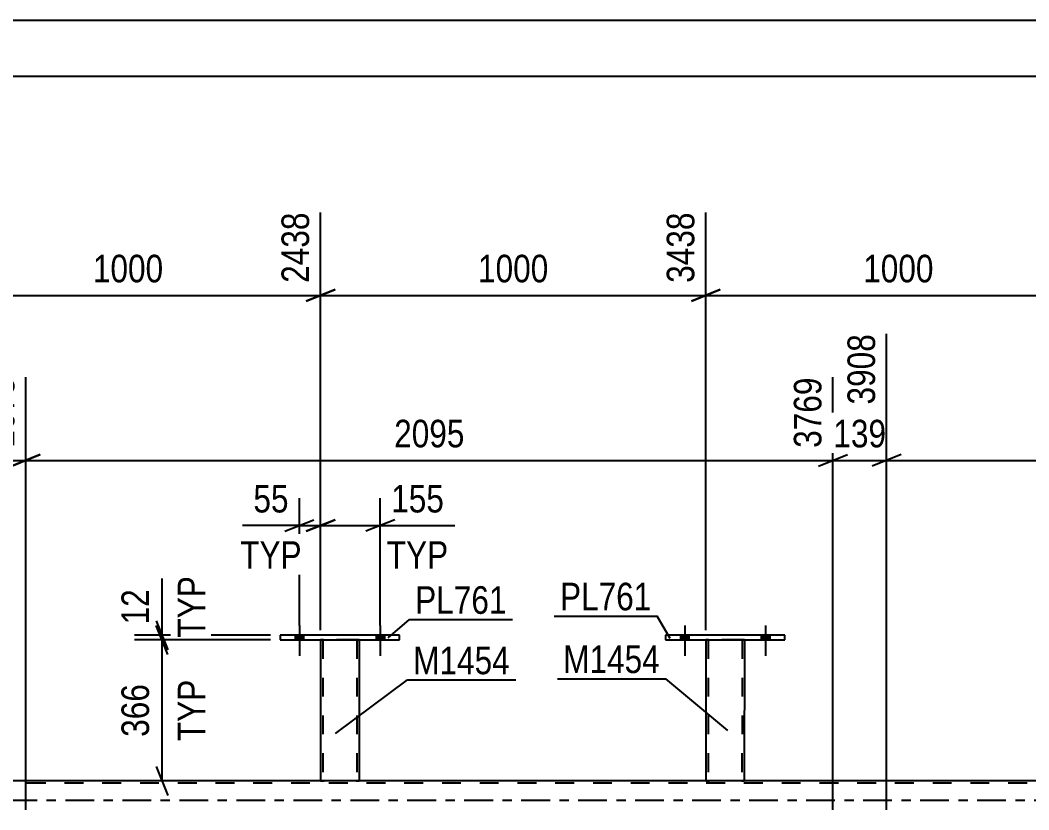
# Model space of a CAD drawing. Header units: millimetres. Extents: x 0 to 841, y 0 to 594.
# Drawn here: x 122 to 226.7, y 419.9 to 501.9 of the extents above; entities that cross this region are included whole.
import ezdxf

# ---------------------------------------------------------------- set-up
doc = ezdxf.new("R2010")
doc.units = ezdxf.units.MM
doc.linetypes.add('DXK_LINE_DOT2', pattern=[3.9198, 1.9599, -1.9599])
doc.linetypes.add('DXK_LINE_DOT3', pattern=[5.9187, 2.979, -0.9799, 0.9799, -0.9799])
doc.styles.add('Arial Narrow', font='ARIALN.TTF', dxfattribs={"height": 0.2})

# ---------------------------------------------------------------- blocks, each defined once
blk = doc.blocks.new('Part-122570622-5201 - 5143')
at = {"color": 7, "linetype": 'DXK_LINE_DOT2'}
for p, q in [((755.72, 422.65), (55.65, 422.65)), ((157.18, 422.89), (153.18, 422.89)), ((197.18, 422.89), (193.18, 422.89))]:
    blk.add_line(p, q, dxfattribs=at)
at = {"color": 2, "linetype": 'Continuous'}
for p, q in [((153.18, 422.89), (117.18, 422.89)), ((193.18, 422.89), (157.18, 422.89)), ((233.19, 422.89), (197.18, 422.89))]:
    blk.add_line(p, q, dxfattribs=at)
at = {"color": 7, "linetype": 'DXK_LINE_DOT3'}
blk.add_line((55.65, 420.89), (755.72, 420.89), dxfattribs=at)
blk = doc.blocks.new('Part-122570622-5396 - 5143')
at = {"color": 2, "linetype": 'Continuous'}
for p, q in [((188.99, 438.01), (188.99, 437.53)), ((201.39, 438.01), (188.99, 438.01)), ((201.39, 437.53), (201.39, 438.01)), ((188.99, 437.53), (201.39, 437.53))]:
    blk.add_line(p, q, dxfattribs=at)
blk = doc.blocks.new('Bolt-122570622-5492 - 5143')
at = {"linetype": 'Continuous'}
for points in [[(190.55, 437.53), (191.43, 437.53), (191.43, 438.01), (190.55, 438.01)], [(198.95, 437.53), (199.83, 437.53), (199.83, 438.01), (198.95, 438.01)]]:
    blk.add_hatch(color=1, dxfattribs=at).paths.add_polyline_path(points)
at = {"color": 1, "linetype": 'Continuous'}
for p, q in [((190.99, 439.01), (190.99, 435.89)), ((199.39, 439.01), (199.39, 435.89)), ((190.55, 438.01), (190.55, 437.53)), ((191.43, 438.01), (191.43, 437.53)), ((198.95, 438.01), (198.95, 437.53)), ((199.83, 438.01), (199.83, 437.53))]:
    blk.add_line(p, q, dxfattribs=at)
blk = doc.blocks.new('Bolt-122570622-5377 - 5143')
at = {"linetype": 'Continuous'}
for points in [[(190.55, 437.53), (191.43, 437.53), (191.43, 438.01), (190.55, 438.01)], [(198.95, 437.53), (199.83, 437.53), (199.83, 438.01), (198.95, 438.01)]]:
    blk.add_hatch(color=1, dxfattribs=at).paths.add_polyline_path(points)
at = {"color": 1, "linetype": 'Continuous'}
for p, q in [((190.99, 439.01), (190.99, 435.89)), ((199.39, 439.01), (199.39, 435.89)), ((190.55, 438.01), (190.55, 437.53)), ((191.43, 438.01), (191.43, 437.53)), ((198.95, 438.01), (198.95, 437.53)), ((199.83, 438.01), (199.83, 437.53))]:
    blk.add_line(p, q, dxfattribs=at)
blk = doc.blocks.new('Bolt-122570622-5378 - 5143')
at = {"linetype": 'Continuous'}
for points in [[(150.54, 437.53), (151.42, 437.53), (151.42, 438.01), (150.54, 438.01)], [(158.94, 437.53), (159.82, 437.53), (159.82, 438.01), (158.94, 438.01)]]:
    blk.add_hatch(color=1, dxfattribs=at).paths.add_polyline_path(points)
at = {"color": 1, "linetype": 'Continuous'}
for p, q in [((150.98, 439.01), (150.98, 435.89)), ((159.38, 439.01), (159.38, 435.89)), ((150.54, 438.01), (150.54, 437.53)), ((151.42, 438.01), (151.42, 437.53)), ((158.94, 438.01), (158.94, 437.53)), ((159.82, 438.01), (159.82, 437.53))]:
    blk.add_line(p, q, dxfattribs=at)
blk = doc.blocks.new('Part-122570622-5391 - 5143')
at = {"color": 2, "linetype": 'Continuous'}
for p, q in [((193.19, 437.53), (193.18, 422.89)), ((197.19, 437.53), (197.18, 422.89)), ((193.22, 422.89), (193.18, 422.89)), ((193.32, 422.89), (193.22, 422.89)), ((193.48, 422.89), (193.32, 422.89)), ((196.89, 422.89), (193.48, 422.89)), ((197.04, 422.89), (196.89, 422.89)), ((197.15, 422.89), (197.04, 422.89)), ((197.18, 422.89), (197.15, 422.89))]:
    blk.add_line(p, q, dxfattribs=at)
at = {"color": 7, "linetype": 'DXK_LINE_DOT2'}
for p, q in [((193.19, 437.53), (193.19, 437.53)), ((193.19, 437.53), (193.19, 437.53)), ((193.19, 437.53), (193.19, 437.53)), ((193.22, 437.53), (193.19, 437.53)), ((193.19, 437.53), (193.22, 437.53)), ((193.33, 437.53), (193.22, 437.53)), ((193.22, 437.53), (193.33, 437.53)), ((193.48, 437.53), (193.33, 437.53)), ((193.33, 437.53), (193.48, 437.53)), ((193.43, 437.53), (193.42, 422.89)), ((193.43, 437.53), (193.43, 437.53)), ((193.44, 437.53), (193.43, 437.53)), ((193.43, 437.53), (193.44, 437.53)), ((193.5, 437.53), (193.44, 437.53)), ((193.44, 437.53), (193.5, 437.53)), ((196.89, 437.53), (193.48, 437.53)), ((196.89, 437.53), (193.48, 437.53)), ((196.8, 437.53), (193.5, 437.53)), ((193.5, 437.53), (193.57, 437.53)), ((196.88, 437.53), (193.57, 437.53)), ((196.88, 437.53), (196.8, 437.53)), ((196.93, 437.53), (196.88, 437.53)), ((196.88, 437.53), (196.93, 437.53)), ((196.89, 437.53), (197.05, 437.53)), ((197.05, 437.53), (196.89, 437.53)), ((196.95, 437.53), (196.93, 437.53)), ((196.93, 437.53), (196.95, 437.53)), ((196.95, 437.53), (196.94, 422.89)), ((196.95, 437.53), (196.95, 437.53)), ((197.05, 437.53), (197.15, 437.53)), ((197.15, 437.53), (197.05, 437.53)), ((197.15, 437.53), (197.19, 437.53)), ((197.19, 437.53), (197.15, 437.53)), ((197.19, 437.53), (197.19, 437.53)), ((197.19, 437.53), (197.19, 437.53)), ((197.19, 437.53), (197.19, 437.53)), ((193.18, 422.89), (193.22, 422.89)), ((193.22, 422.89), (193.32, 422.89)), ((193.32, 422.89), (193.48, 422.89)), ((193.44, 422.89), (193.42, 422.89)), ((193.42, 422.89), (193.44, 422.89)), ((193.49, 422.89), (193.44, 422.89)), ((193.44, 422.89), (193.49, 422.89)), ((196.89, 422.89), (193.48, 422.89)), ((196.79, 422.89), (193.49, 422.89)), ((193.49, 422.89), (193.57, 422.89)), ((196.92, 422.89), (193.57, 422.89)), ((196.87, 422.89), (196.79, 422.89)), ((196.92, 422.89), (196.87, 422.89)), ((196.89, 422.89), (197.04, 422.89)), ((196.94, 422.89), (196.92, 422.89)), ((196.92, 422.89), (196.94, 422.89)), ((197.04, 422.89), (197.15, 422.89)), ((197.15, 422.89), (197.18, 422.89))]:
    blk.add_line(p, q, dxfattribs=at)
blk = doc.blocks.new('Part-122570622-5507 - 5143')
at = {"color": 2, "linetype": 'Continuous'}
for p, q in [((148.98, 438.01), (148.98, 437.53)), ((161.38, 438.01), (148.98, 438.01)), ((161.38, 437.53), (161.38, 438.01)), ((148.98, 437.53), (161.38, 437.53))]:
    blk.add_line(p, q, dxfattribs=at)
blk = doc.blocks.new('Bolt-122570622-5635 - 5143')
at = {"linetype": 'Continuous'}
for points in [[(150.54, 437.53), (151.42, 437.53), (151.42, 438.01), (150.54, 438.01)], [(158.94, 437.53), (159.82, 437.53), (159.82, 438.01), (158.94, 438.01)]]:
    blk.add_hatch(color=1, dxfattribs=at).paths.add_polyline_path(points)
at = {"color": 1, "linetype": 'Continuous'}
for p, q in [((150.98, 439.01), (150.98, 435.89)), ((159.38, 439.01), (159.38, 435.89)), ((150.54, 438.01), (150.54, 437.53)), ((151.42, 438.01), (151.42, 437.53)), ((158.94, 438.01), (158.94, 437.53)), ((159.82, 438.01), (159.82, 437.53))]:
    blk.add_line(p, q, dxfattribs=at)
blk = doc.blocks.new('Part-122570622-5641 - 5143')
at = {"color": 2, "linetype": 'Continuous'}
for p, q in [((153.18, 437.53), (153.18, 422.89)), ((157.18, 437.53), (157.18, 422.89)), ((153.21, 422.89), (153.18, 422.89)), ((153.32, 422.89), (153.21, 422.89)), ((153.47, 422.89), (153.32, 422.89)), ((156.88, 422.89), (153.47, 422.89)), ((157.04, 422.89), (156.88, 422.89)), ((157.14, 422.89), (157.04, 422.89)), ((157.18, 422.89), (157.14, 422.89))]:
    blk.add_line(p, q, dxfattribs=at)
at = {"color": 7, "linetype": 'DXK_LINE_DOT2'}
for p, q in [((153.18, 437.53), (153.18, 437.53)), ((153.18, 437.53), (153.18, 437.53)), ((153.18, 437.53), (153.18, 437.53)), ((153.22, 437.53), (153.18, 437.53)), ((153.18, 437.53), (153.22, 437.53)), ((153.32, 437.53), (153.22, 437.53)), ((153.22, 437.53), (153.32, 437.53)), ((153.48, 437.53), (153.32, 437.53)), ((153.32, 437.53), (153.48, 437.53)), ((153.42, 437.53), (153.42, 437.53)), ((153.42, 437.53), (153.42, 422.89)), ((153.44, 437.53), (153.42, 437.53)), ((153.42, 437.53), (153.44, 437.53)), ((153.49, 437.53), (153.44, 437.53)), ((153.44, 437.53), (153.49, 437.53)), ((156.88, 437.53), (153.48, 437.53)), ((156.88, 437.53), (153.48, 437.53)), ((156.79, 437.53), (153.49, 437.53)), ((153.49, 437.53), (153.57, 437.53)), ((156.87, 437.53), (153.57, 437.53)), ((156.87, 437.53), (156.79, 437.53)), ((156.92, 437.53), (156.87, 437.53)), ((156.87, 437.53), (156.92, 437.53)), ((156.88, 437.53), (157.04, 437.53)), ((157.04, 437.53), (156.88, 437.53)), ((156.94, 437.53), (156.92, 437.53)), ((156.92, 437.53), (156.94, 437.53)), ((156.94, 437.53), (156.94, 437.53)), ((156.94, 437.53), (156.94, 422.89)), ((157.04, 437.53), (157.14, 437.53)), ((157.14, 437.53), (157.04, 437.53)), ((157.14, 437.53), (157.18, 437.53)), ((157.18, 437.53), (157.14, 437.53)), ((157.18, 437.53), (157.18, 437.53)), ((157.18, 437.53), (157.18, 437.53)), ((157.18, 437.53), (157.18, 437.53)), ((153.18, 422.89), (153.21, 422.89)), ((153.21, 422.89), (153.32, 422.89)), ((153.32, 422.89), (153.47, 422.89)), ((153.43, 422.89), (153.42, 422.89)), ((153.42, 422.89), (153.43, 422.89)), ((153.49, 422.89), (153.43, 422.89)), ((153.43, 422.89), (153.49, 422.89)), ((156.88, 422.89), (153.47, 422.89)), ((156.79, 422.89), (153.49, 422.89)), ((153.49, 422.89), (153.56, 422.89)), ((156.92, 422.89), (153.56, 422.89)), ((156.87, 422.89), (156.79, 422.89)), ((156.92, 422.89), (156.87, 422.89)), ((156.88, 422.89), (157.04, 422.89)), ((156.94, 422.89), (156.92, 422.89)), ((156.92, 422.89), (156.94, 422.89)), ((157.04, 422.89), (157.14, 422.89)), ((157.14, 422.89), (157.18, 422.89))]:
    blk.add_line(p, q, dxfattribs=at)
blk = doc.blocks.new('StraightDimension-122570622-4570 - 3910')
at = {"color": 7, "linetype": 'Continuous'}
blk.add_line((63.31, 496.07), (756.36, 496.07), dxfattribs=at)
blk = doc.blocks.new('StraightDimension-122570622-4591 - 3910')
at = {"color": 7, "linetype": 'Continuous'}
blk.add_line((63.95, 501.87), (755.72, 501.87), dxfattribs=at)
blk = doc.blocks.new('StraightDimension-122570622-6590 - 5143')
at = {"color": 7, "linetype": 'Continuous'}
for p, q in [((122.57, 419.89), (122.57, 464.79)), ((206.39, 419.89), (206.39, 464.79)), ((124.07, 456.77), (121.07, 455.57)), ((204.89, 455.57), (207.89, 456.77)), ((122.57, 456.17), (206.39, 456.17))]:
    blk.add_line(p, q, dxfattribs=at)
at = {"color": 0}
blk.add_wipeout([(168.74, 456.92), (168.74, 461.12), (160.22, 461.12), (160.22, 456.92)], dxfattribs=at)
at = {"color": 3, "style": 'Arial Narrow'}
blk.add_text('2095', height=2.863, dxfattribs=at).set_placement((160.82, 457.52))
at = {"color": 0, "linetype": 'Continuous'}
blk.add_wipeout([(205.79, 465.39), (201.59, 465.39), (201.59, 456.87), (205.79, 456.87)], dxfattribs=at)
at = {"color": 3, "linetype": 'Continuous', "style": 'Arial Narrow'}
blk.add_text('3769', height=2.863, rotation=90.0002, dxfattribs=at).set_placement((205.19, 457.47))
blk = doc.blocks.new('StraightDimension-122570622-15498 - 5143')
at = {"color": 7, "linetype": 'Continuous'}
for p, q in [((153.18, 438.53), (153.18, 452.26)), ((159.38, 439.01), (159.38, 452.26)), ((151.68, 448.81), (154.68, 450.01)), ((153.18, 449.41), (159.38, 449.41)), ((160.88, 450.01), (157.88, 448.81)), ((159.38, 449.41), (167.12, 449.41)), ((159.38, 449.41), (167.12, 449.41))]:
    blk.add_line(p, q, dxfattribs=at)
at = {"color": 0}
blk.add_wipeout([(166.59, 450.16), (166.59, 454.36), (159.91, 454.36), (159.91, 450.16)], dxfattribs=at)
at = {"color": 0, "linetype": 'Continuous'}
blk.add_wipeout([(167.04, 444.31), (167.04, 448.51), (159.45, 448.51), (159.45, 444.31)], dxfattribs=at)
at = {"color": 3, "style": 'Arial Narrow'}
blk.add_text('155', height=2.863, dxfattribs=at).set_placement((160.51, 450.76))
at = {"color": 3, "linetype": 'Continuous', "style": 'Arial Narrow'}
blk.add_text('TYP', height=2.863, dxfattribs=at).set_placement((160.05, 444.91))
blk = doc.blocks.new('StraightDimension-122570622-6575 - 5143')
at = {"color": 7, "linetype": 'Continuous'}
for p, q in [((211.96, 419.89), (211.96, 469.29)), ((206.39, 419.89), (206.39, 464.79)), ((204.89, 455.57), (207.89, 456.77)), ((213.46, 456.77), (210.46, 455.57)), ((206.39, 456.17), (211.96, 456.17))]:
    blk.add_line(p, q, dxfattribs=at)
at = {"color": 0}
blk.add_wipeout([(212.52, 456.92), (212.52, 461.12), (205.83, 461.12), (205.83, 456.92)], dxfattribs=at)
at = {"color": 3, "style": 'Arial Narrow'}
blk.add_text('139', height=2.863, dxfattribs=at).set_placement((206.43, 457.52))
at = {"color": 0, "linetype": 'Continuous'}
blk.add_wipeout([(211.36, 469.89), (207.16, 469.89), (207.16, 461.37), (211.36, 461.37)], dxfattribs=at)
at = {"color": 3, "linetype": 'Continuous', "style": 'Arial Narrow'}
blk.add_text('3908', height=2.863, rotation=90.0002, dxfattribs=at).set_placement((210.76, 461.97))
blk = doc.blocks.new('StraightDimension-122570622-6556 - 5143')
at = {"color": 7, "linetype": 'Continuous'}
for p, q in [((211.96, 419.89), (211.96, 469.29)), ((291.52, 419.89), (291.52, 464.79)), ((213.46, 456.77), (210.46, 455.57)), ((290.02, 455.57), (293.02, 456.77)), ((211.96, 456.17), (291.52, 456.17))]:
    blk.add_line(p, q, dxfattribs=at)
at = {"color": 0}
blk.add_wipeout([(256, 456.92), (256, 461.12), (247.49, 461.12), (247.49, 456.92)], dxfattribs=at)
at = {"color": 3, "style": 'Arial Narrow'}
blk.add_text('1989', height=2.863, dxfattribs=at).set_placement((248.09, 457.52))
at = {"color": 0, "linetype": 'Continuous'}
blk.add_wipeout([(290.92, 465.39), (286.72, 465.39), (286.72, 456.87), (290.92, 456.87)], dxfattribs=at)
at = {"color": 3, "linetype": 'Continuous', "style": 'Arial Narrow'}
blk.add_text('5897', height=2.863, rotation=90.0002, dxfattribs=at).set_placement((290.32, 457.47))
blk = doc.blocks.new('StraightDimension-122570622-16611 - 5143')
at = {"color": 7, "linetype": 'Continuous'}
for p, q in [((193.19, 438.53), (193.19, 481.91)), ((233.19, 438.53), (233.19, 481.91)), ((194.69, 473.9), (191.69, 472.7)), ((231.69, 472.7), (234.69, 473.9)), ((193.19, 473.3), (233.19, 473.3))]:
    blk.add_line(p, q, dxfattribs=at)
at = {"color": 0}
blk.add_wipeout([(217.45, 474.05), (217.45, 478.25), (208.93, 478.25), (208.93, 474.05)], dxfattribs=at)
at = {"color": 3, "style": 'Arial Narrow'}
blk.add_text('1000', height=2.863, dxfattribs=at).set_placement((209.53, 474.65))
at = {"color": 0, "linetype": 'Continuous'}
blk.add_wipeout([(232.59, 482.51), (228.39, 482.51), (228.39, 474), (232.59, 474)], dxfattribs=at)
at = {"color": 3, "linetype": 'Continuous', "style": 'Arial Narrow'}
blk.add_text('4439', height=2.863, rotation=90.0002, dxfattribs=at).set_placement((231.99, 474.6))
blk = doc.blocks.new('StraightDimension-122570622-15428 - 5143')
at = {"color": 7, "linetype": 'Continuous'}
for p, q in [((136.71, 438.01), (136.71, 443.92)), ((136.71, 438.01), (136.71, 443.92)), ((136.11, 439.51), (137.31, 436.51)), ((137.31, 436.03), (136.11, 439.03)), ((147.98, 438.01), (133.86, 438.01)), ((136.71, 437.53), (136.71, 438.01)), ((147.98, 437.53), (133.86, 437.53))]:
    blk.add_line(p, q, dxfattribs=at)
at = {"color": 0, "linetype": 'Continuous'}
blk.add_wipeout([(141.81, 444.76), (137.61, 444.76), (137.61, 437.17), (141.81, 437.17)], dxfattribs=at)
at = {"color": 0}
blk.add_wipeout([(135.96, 443.39), (131.76, 443.39), (131.76, 438.54), (135.96, 438.54)], dxfattribs=at)
at = {"color": 3, "linetype": 'Continuous', "style": 'Arial Narrow'}
blk.add_text('TYP', height=2.863, rotation=90.0002, dxfattribs=at).set_placement((141.21, 437.77))
at = {"color": 3, "style": 'Arial Narrow'}
blk.add_text('12', height=2.863, rotation=90.0002, dxfattribs=at).set_placement((135.36, 439.14))
blk = doc.blocks.new('StraightDimension-122570622-6603 - 5143')
at = {"color": 7, "linetype": 'Continuous'}
for p, q in [((122.57, 419.89), (122.57, 464.79)), ((55.65, 423.89), (55.65, 459.3)), ((57.15, 456.77), (54.15, 455.57)), ((121.07, 455.57), (124.07, 456.77)), ((55.65, 456.17), (122.57, 456.17))]:
    blk.add_line(p, q, dxfattribs=at)
at = {"color": 0}
blk.add_wipeout([(93.37, 456.92), (93.37, 461.12), (84.85, 461.12), (84.85, 456.92)], dxfattribs=at)
at = {"color": 3, "style": 'Arial Narrow'}
blk.add_text('1673', height=2.863, dxfattribs=at).set_placement((85.45, 457.52))
at = {"color": 0, "linetype": 'Continuous'}
for points in [[(121.97, 465.39), (117.77, 465.39), (117.77, 456.87), (121.97, 456.87)], [(55.05, 459.9), (50.85, 459.9), (50.85, 456.87), (55.05, 456.87)]]:
    blk.add_wipeout(points, dxfattribs=at)
at = {"color": 3, "linetype": 'Continuous', "style": 'Arial Narrow'}
for s, height, p in [('1673', 2.863, (121.37, 457.47)), ('0', 2.86, (54.45, 457.47))]:
    blk.add_text(s, height=height, rotation=90.0002, dxfattribs=at).set_placement(p)
blk = doc.blocks.new('StraightDimension-122570622-15429 - 5143')
at = {"color": 7, "linetype": 'Continuous'}
for p, q in [((137.31, 436.03), (136.11, 439.03)), ((147.98, 437.53), (133.86, 437.53)), ((136.71, 422.89), (136.71, 437.53)), ((136.11, 424.39), (137.31, 421.39)), ((152.18, 422.89), (133.86, 422.89))]:
    blk.add_line(p, q, dxfattribs=at)
at = {"color": 0, "linetype": 'Continuous'}
blk.add_wipeout([(141.81, 434.01), (137.61, 434.01), (137.61, 426.42), (141.81, 426.42)], dxfattribs=at)
at = {"color": 0}
blk.add_wipeout([(135.96, 433.55), (131.76, 433.55), (131.76, 426.87), (135.96, 426.87)], dxfattribs=at)
at = {"color": 3, "style": 'Arial Narrow'}
blk.add_text('366', height=2.863, rotation=90.0002, dxfattribs=at).set_placement((135.36, 427.47))
at = {"color": 3, "linetype": 'Continuous', "style": 'Arial Narrow'}
blk.add_text('TYP', height=2.863, rotation=90.0002, dxfattribs=at).set_placement((141.21, 427.02))
blk = doc.blocks.new('StraightDimension-122570622-15499 - 5143')
at = {"color": 7, "linetype": 'Continuous'}
for p, q in [((150.98, 439.01), (150.98, 452.26)), ((153.18, 438.53), (153.18, 452.26)), ((150.98, 449.41), (145.07, 449.41)), ((150.98, 449.41), (145.07, 449.41)), ((149.48, 448.81), (152.48, 450.01)), ((150.98, 449.41), (153.18, 449.41)), ((154.68, 450.01), (151.68, 448.81))]:
    blk.add_line(p, q, dxfattribs=at)
at = {"color": 0}
blk.add_wipeout([(150.46, 450.16), (150.46, 454.36), (145.6, 454.36), (145.6, 450.16)], dxfattribs=at)
at = {"color": 0, "linetype": 'Continuous'}
blk.add_wipeout([(151.82, 444.31), (151.82, 448.51), (144.23, 448.51), (144.23, 444.31)], dxfattribs=at)
at = {"color": 3, "style": 'Arial Narrow'}
blk.add_text('55', height=2.863, dxfattribs=at).set_placement((146.2, 450.76))
at = {"color": 3, "linetype": 'Continuous', "style": 'Arial Narrow'}
blk.add_text('TYP', height=2.863, dxfattribs=at).set_placement((144.83, 444.91))
blk = doc.blocks.new('StraightDimension-122570622-16612 - 5143')
at = {"color": 7, "linetype": 'Continuous'}
for p, q in [((153.18, 438.53), (153.18, 481.91)), ((193.19, 438.53), (193.19, 481.91)), ((154.68, 473.9), (151.68, 472.7)), ((191.69, 472.7), (194.69, 473.9)), ((153.18, 473.3), (193.19, 473.3))]:
    blk.add_line(p, q, dxfattribs=at)
at = {"color": 0}
blk.add_wipeout([(177.44, 474.05), (177.44, 478.25), (168.93, 478.25), (168.93, 474.05)], dxfattribs=at)
at = {"color": 3, "style": 'Arial Narrow'}
blk.add_text('1000', height=2.863, dxfattribs=at).set_placement((169.53, 474.65))
at = {"color": 0, "linetype": 'Continuous'}
blk.add_wipeout([(192.59, 482.51), (188.39, 482.51), (188.39, 474), (192.59, 474)], dxfattribs=at)
at = {"color": 3, "linetype": 'Continuous', "style": 'Arial Narrow'}
blk.add_text('3438', height=2.863, rotation=90.0002, dxfattribs=at).set_placement((191.99, 474.6))
blk = doc.blocks.new('StraightDimension-122570622-16613 - 5143')
at = {"color": 7, "linetype": 'Continuous'}
for p, q in [((113.19, 438.53), (113.19, 481.91)), ((153.18, 438.53), (153.18, 481.91)), ((114.69, 473.9), (111.69, 472.7)), ((151.68, 472.7), (154.68, 473.9)), ((113.19, 473.3), (153.18, 473.3))]:
    blk.add_line(p, q, dxfattribs=at)
at = {"color": 0}
blk.add_wipeout([(137.44, 474.05), (137.44, 478.25), (128.93, 478.25), (128.93, 474.05)], dxfattribs=at)
at = {"color": 3, "style": 'Arial Narrow'}
blk.add_text('1000', height=2.863, dxfattribs=at).set_placement((129.53, 474.65))
at = {"color": 0, "linetype": 'Continuous'}
blk.add_wipeout([(152.58, 482.51), (148.38, 482.51), (148.38, 474), (152.58, 474)], dxfattribs=at)
at = {"color": 3, "linetype": 'Continuous', "style": 'Arial Narrow'}
blk.add_text('2438', height=2.863, rotation=90.0002, dxfattribs=at).set_placement((151.98, 474.6))
blk = doc.blocks.new('Mark-122570622-5392 - 5143')
at = {"color": 30, "linetype": 'Continuous'}
for p in [(177.44, 440), (189.47, 437.67)]:
    blk.add_line(p, (188.14, 440), dxfattribs=at)
at = {"color": 0}
blk.add_wipeout([(187.54, 440.6), (187.54, 443.6), (178.04, 443.6), (178.04, 440.6)], dxfattribs=at)
blk.add_wipeout([(187.54, 440.6), (187.54, 443.6), (178.04, 443.6), (178.04, 440.6)], dxfattribs=at)
at = {"color": 3, "style": 'Arial Narrow'}
blk.add_text('PL761', height=2.863, dxfattribs=at).set_placement((178.04, 440.6))
blk = doc.blocks.new('Mark-122570622-5387 - 5143')
at = {"color": 30, "linetype": 'Continuous'}
for p in [(177.77, 433.49), (195.46, 428.11)]:
    blk.add_line(p, (189.02, 433.49), dxfattribs=at)
at = {"color": 0}
blk.add_wipeout([(188.42, 434.09), (188.42, 437.09), (178.37, 437.09), (178.37, 434.09)], dxfattribs=at)
blk.add_wipeout([(188.42, 434.09), (188.42, 437.09), (178.37, 437.09), (178.37, 434.09)], dxfattribs=at)
at = {"color": 3, "style": 'Arial Narrow'}
blk.add_text('M1454', height=2.863, dxfattribs=at).set_placement((178.37, 434.09))
blk = doc.blocks.new('Mark-122570622-5503 - 5143')
at = {"color": 30, "linetype": 'Continuous'}
for p, q in [((160.2, 437.73), (162.4, 439.64)), ((162.4, 439.64), (173.1, 439.64))]:
    blk.add_line(p, q, dxfattribs=at)
at = {"color": 0}
blk.add_wipeout([(172.5, 440.24), (172.5, 443.24), (163, 443.24), (163, 440.24)], dxfattribs=at)
blk.add_wipeout([(172.5, 440.24), (172.5, 443.24), (163, 443.24), (163, 440.24)], dxfattribs=at)
at = {"color": 3, "style": 'Arial Narrow'}
blk.add_text('PL761', height=2.863, dxfattribs=at).set_placement((163, 440.24))
blk = doc.blocks.new('Mark-122570622-5637 - 5143')
at = {"color": 30, "linetype": 'Continuous'}
for p, q in [((154.73, 427.81), (162.19, 433.37)), ((162.19, 433.37), (173.44, 433.37))]:
    blk.add_line(p, q, dxfattribs=at)
at = {"color": 0}
blk.add_wipeout([(172.84, 433.97), (172.84, 436.97), (162.79, 436.97), (162.79, 433.97)], dxfattribs=at)
blk.add_wipeout([(172.84, 433.97), (172.84, 436.97), (162.79, 436.97), (162.79, 433.97)], dxfattribs=at)
at = {"color": 3, "style": 'Arial Narrow'}
blk.add_text('M1454', height=2.863, dxfattribs=at).set_placement((162.79, 433.97))

msp = doc.modelspace()

# ---------------------------------------------------------------- block references
for name in ['StraightDimension-122570622-4570 - 3910', 'Bolt-122570622-5378 - 5143', 'Bolt-122570622-5635 - 5143', 'Bolt-122570622-5492 - 5143', 'Bolt-122570622-5377 - 5143', 'Part-122570622-5507 - 5143', 'Part-122570622-5396 - 5143', 'Part-122570622-5641 - 5143', 'Part-122570622-5391 - 5143', 'Part-122570622-5201 - 5143']:
    msp.add_blockref(name, (0, 0))

# ---------------------------------------------------------------- next in the draw order: block references
for name in ['StraightDimension-122570622-4591 - 3910', 'StraightDimension-122570622-6590 - 5143']:
    msp.add_blockref(name, (0, 0))

# ---------------------------------------------------------------- next in the draw order: block references
for name in ['StraightDimension-122570622-6575 - 5143', 'StraightDimension-122570622-6603 - 5143', 'StraightDimension-122570622-15498 - 5143', 'StraightDimension-122570622-15428 - 5143', 'Mark-122570622-5637 - 5143', 'Mark-122570622-5387 - 5143']:
    msp.add_blockref(name, (0, 0))

# ---------------------------------------------------------------- next in the draw order: block references
for name in ['StraightDimension-122570622-6556 - 5143', 'StraightDimension-122570622-15429 - 5143']:
    msp.add_blockref(name, (0, 0))

# ---------------------------------------------------------------- next in the draw order: block references
for name in ['StraightDimension-122570622-16611 - 5143', 'StraightDimension-122570622-15499 - 5143']:
    msp.add_blockref(name, (0, 0))

# ---------------------------------------------------------------- next in the draw order: block references
msp.add_blockref('StraightDimension-122570622-16612 - 5143', (0, 0))

# ---------------------------------------------------------------- next in the draw order: block references
for name in ['StraightDimension-122570622-16613 - 5143', 'Mark-122570622-5503 - 5143', 'Mark-122570622-5392 - 5143']:
    msp.add_blockref(name, (0, 0))

doc.saveas('drawing.dxf')
